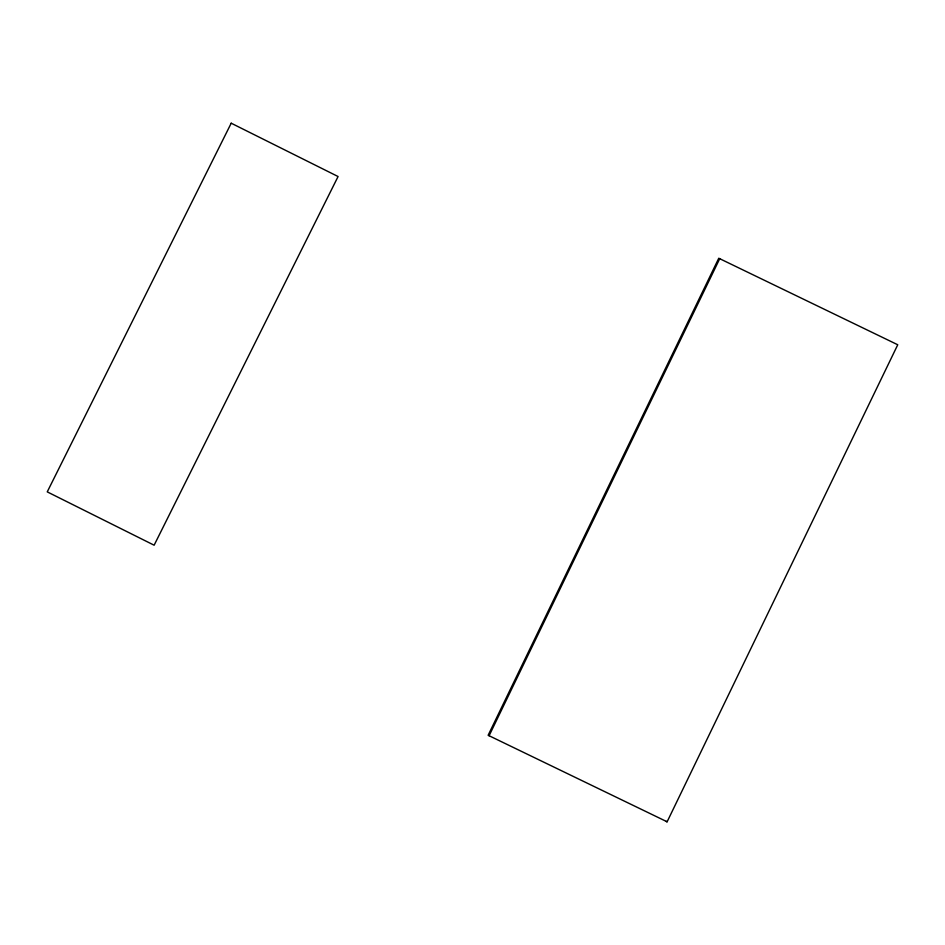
<?xml version="1.0" encoding="UTF-8"?>
<svg xmlns="http://www.w3.org/2000/svg" width="945" height="945" viewBox="0 0 945 945"><rect width="100%" height="100%" fill="white"/><g stroke="black" fill="none" stroke-linecap="round" stroke-linejoin="round"><path stroke-width="1.42" d="M489.097 735.73L719.724 258.694M667.123 821.796L897.75 344.76L718.767 258.233L488.14 735.269L667.123 821.796L666.166 821.335M231.206 123.204L47.25 491.872L154.129 545.206L338.074 176.526L231.206 123.204"/></g></svg>
